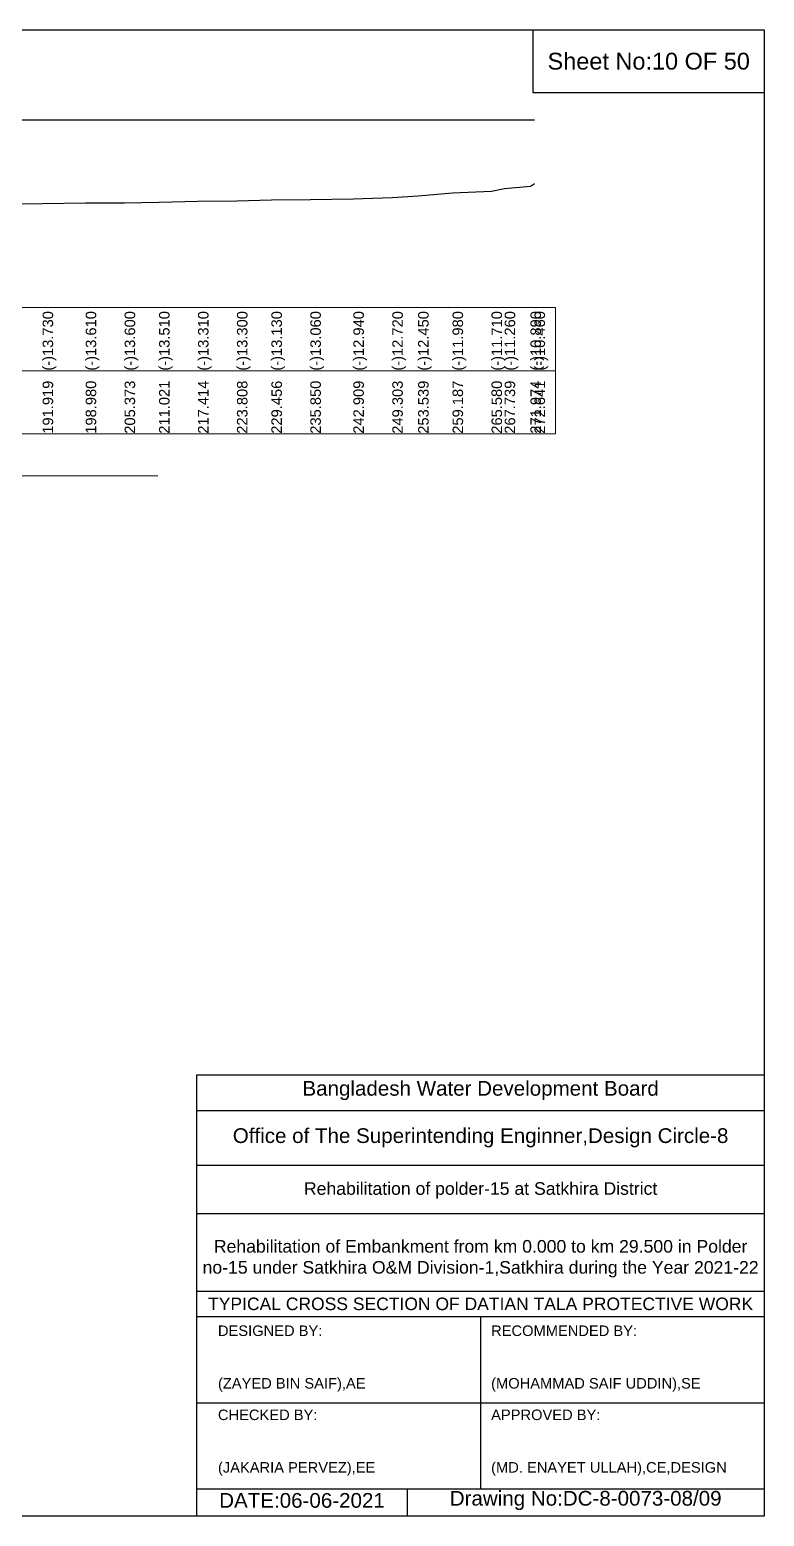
# Model space of a CAD drawing. Header units: inches. Extents: x 89000 to 845000, y -7071 to 18.
# Drawn here: x 241504 to 245000, y -7071 to 0 of the extents above; entities that cross this region are included whole.
import ezdxf

# ---------------------------------------------------------------- set-up
doc = ezdxf.new("R2010")
doc.units = ezdxf.units.IN
doc.header["$LTSCALE"] = 7
doc.header["$MEASUREMENT"] = 0
for name, color, linetype, lineweight in [('Cross section Data Border', 7, 'Continuous', 9), ('Cross Section Labels', 7, 'Continuous', 9), ('Existing_Bed_Level for Xsection', 7, 'Continuous', 25), ('Long Section Labels', 7, 'Continuous', 9)]:
    doc.layers.add(name, color=color, linetype=linetype, lineweight=lineweight)
doc.styles.get("Standard").update_dxf_attribs({"font": 'arial.ttf'})

msp = doc.modelspace()

# ---------------------------------------------------------------- linework, layer by layer
for points in [[(235000, 0), (245000, 0), (245000, -7071), (235000, -7071)], [(243900, 0), (245000, 0), (245000, -300), (243900, -300)]]:
    msp.add_lwpolyline(points, close=True)
for points in [[(242300, -7071), (242300, -4971), (245000, -4971)], [(242300, -5141), (245000, -5141)], [(242300, -5401), (245000, -5401)], [(242300, -5631), (245000, -5631)], [(242300, -6001), (245000, -6001)], [(242300, -6121), (245000, -6121)], [(243650, -6121), (243650, -6941)], [(242300, -6531), (245000, -6531)], [(242300, -6941), (245000, -6941)], [(243300, -6941), (243300, -7071)]]:
    msp.add_lwpolyline(points)
at = {"layer": 'Cross section Data Border'}
msp.add_lwpolyline([(235100, -1321.76), (244006.58289, -1321.76), (244006.58289, -1921.76), (235100, -1921.76)], close=True, dxfattribs=at)
msp.add_lwpolyline([(235100, -1621.76), (244006.58289, -1621.76)], dxfattribs=at)
at = {"layer": 'Cross Section Labels'}
msp.add_lwpolyline([(237793.29145, -2121.76), (239953.29145, -2121.76), (242113.29145, -2121.76)], dxfattribs=at)
at = {"layer": 'Existing_Bed_Level for Xsection'}
for points in [[(236000, -428.76), (243906.58289, -428.76)], [(241380.26208, -827.51), (241565.65836, -826.93), (241770.41706, -823.45), (241955.81212, -823.16), (242119.61845, -820.55), (242305.01618, -814.75), (242490.43065, -814.46), (242654.22047, -809.53), (242839.63632, -807.5), (243044.374, -804.02), (243229.78783, -797.64), (243352.6296, -789.81), (243516.42854, -776.18), (243701.83439, -768.35), (243764.42168, -755.3), (243887.25364, -744.57), (243906.58289, -732.1)]]:
    msp.add_lwpolyline(points, dxfattribs=at)

# ---------------------------------------------------------------- texts
at = {"attachment_point": 5}
for s, insert, char_height in [('Sheet No:10 OF 50', (244450, -150), 80), ('Bangladesh Water Development Board', (243650, -5046), 70), ('Office of The Superintending Enginner,Design Circle-8', (243650, -5271), 70)]:
    msp.add_mtext(s, dxfattribs=dict(at, insert=insert, char_height=char_height))
for s, insert, char_height, width, attachment_point in [('Rehabilitation of polder-15 at Satkhira District', (243650, -5521), 60, 2800, 5), ('Rehabilitation of Embankment from km 0.000 to km 29.500 in Polder no-15 under Satkhira O&M Division-1,Satkhira during the Year 2021-22', (243650, -5846), 60, 2700, 5), ('TYPICAL CROSS SECTION OF DATIAN TALA PROTECTIVE WORK', (243650, -6061), 59.5765532, 2800, 5), ('DESIGNED BY:^J^J^J(ZAYED BIN SAIF),AE', (242400, -6321), 50, 1400, 4), ('RECOMMENDED BY:^J^J^J(MOHAMMAD SAIF UDDIN),SE', (243700, -6321), 50, 1400, 4), ('CHECKED BY:^J^J^J(JAKARIA PERVEZ),EE', (242400, -6721), 50, 1400, 4), ('APPROVED BY:^J^J^J(MD. ENAYET ULLAH),CE,DESIGN', (243700, -6721), 50, 1400, 4), ('DATE:06-06-2021', (242800, -6996), 70, 1400, 5), ('Drawing No:DC-8-0073-08/09', (244150, -6996), 70, 2200, 5)]:
    msp.add_mtext(s, dxfattribs=dict(insert=insert, char_height=char_height, width=width, attachment_point=attachment_point))
at = {"layer": 'Long Section Labels', "char_height": 50, "attachment_point": 1, "rotation": 90}
for s, insert in [('(-)13.730', (241565.65836, -1621.76)), ('(-)13.610', (241770.41706, -1621.76)), ('(-)13.600', (241955.81212, -1621.76)), ('(-)13.510', (242119.61845, -1621.76)), ('(-)13.310', (242305.01618, -1621.76)), ('(-)13.300', (242490.43065, -1621.76)), ('(-)13.130', (242654.22047, -1621.76)), ('(-)13.060', (242839.63632, -1621.76)), ('(-)12.940', (243044.374, -1621.76)), ('(-)12.720', (243229.78783, -1621.76)), ('(-)12.450', (243352.6296, -1621.76)), ('(-)11.980', (243516.42854, -1621.76)), ('(-)11.710', (243701.83439, -1621.76)), ('(-)11.260', (243764.42168, -1621.76)), ('(-)10.890', (243887.25364, -1621.76)), ('(-)10.460', (243906.58289, -1621.76)), ('191.919', (241565.65836, -1921.76)), ('198.980', (241770.41706, -1921.76)), ('205.373', (241955.81212, -1921.76)), ('211.021', (242119.61845, -1921.76)), ('217.414', (242305.01618, -1921.76)), ('223.808', (242490.43065, -1921.76)), ('229.456', (242654.22047, -1921.76)), ('235.850', (242839.63632, -1921.76)), ('242.909', (243044.374, -1921.76)), ('249.303', (243229.78783, -1921.76)), ('253.539', (243352.6296, -1921.76)), ('259.187', (243516.42854, -1921.76)), ('265.580', (243701.83439, -1921.76)), ('267.739', (243764.42168, -1921.76)), ('271.974', (243887.25364, -1921.76)), ('272.641', (243906.58289, -1921.76))]:
    msp.add_mtext(s, dxfattribs=dict(at, insert=insert))

doc.saveas('drawing.dxf')
